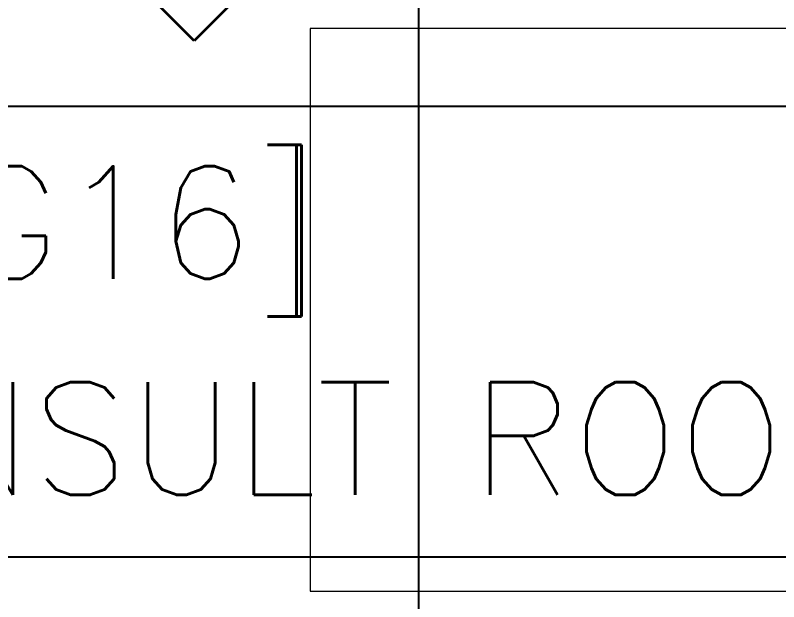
# Model space of a CAD drawing. Header units: inches. Extents: x -12418 to 57169, y -29325 to 19878.
# Drawn here: x 15662 to 16680, y -9660 to -8879 of the extents above; entities that cross this region are included whole.
import ezdxf
from ezdxf.enums import TextEntityAlignment as Align

# ---------------------------------------------------------------- set-up
doc = ezdxf.new("R2010")
doc.units = ezdxf.units.IN
doc.header["$LTSCALE"] = 25
doc.header["$MEASUREMENT"] = 0
doc.layers.get('0').update_dxf_attribs({"color": 8})
for name, color, linetype, lineweight in [('00-Ground Floor$0$72_EGR_BASE_TEXT', 252, 'Continuous', 5), ('00-Ground Floor$0$LOADING', 253, 'Continuous', 5), ('F-ALRM-CLNG', 33, 'Continuous', 35)]:
    doc.layers.add(name, color=color, linetype=linetype, lineweight=lineweight)
doc.layers.add('00-Ground Floor$0$False Ceiling', color=251, linetype='Continuous')
doc.styles.add('00-Ground Floor$0$SIMPLEX', font='SIMPLEX.shx', dxfattribs={"height": 150})
doc.styles.add('DC_Simplex', font='SIMPLEX.shx', dxfattribs={"width": 0.7})

# ---------------------------------------------------------------- blocks, each defined once
blk = doc.blocks.new('00-Ground Floor$0$A$Ce9e1c4c3')
at = {"layer": '00-Ground Floor$0$False Ceiling', "color": 254, "linetype": 'Continuous'}
for p, q in [((-83800, -10267.4), (-83800, -7267.4)), ((-85802.1, -9000), (-82302.3, -9000)), ((-85802.1, -9600), (-82302.3, -9600))]:
    blk.add_line(p, q, dxfattribs=at)
blk = doc.blocks.new('00-Ground Floor')
at = {"layer": '00-Ground Floor$0$LOADING', "elevation": 0}
blk.add_lwpolyline([(17555.3, -9646.1), (17555.3, -8896.1), (16055.3, -8896.1), (16055.3, -9646.1)], close=True, dxfattribs=at)
at = {"layer": '00-Ground Floor$0$False Ceiling', "color": 254}
blk.add_blockref('00-Ground Floor$0$A$Ce9e1c4c3', (100000, 0), dxfattribs=at)
at = {"layer": '00-Ground Floor$0$72_EGR_BASE_TEXT', "char_height": 150, "attachment_point": 2, "style": '00-Ground Floor$0$SIMPLEX'}
for s, insert in [('[OPDG16]', (15577.3, -9079.8, 0)), ('GENERAL CONSULT ROOM (2)', (15767.9, -9367.6))]:
    blk.add_mtext(s, dxfattribs=dict(at, insert=insert))
blk = doc.blocks.new('A$C5CF53093')
blk.add_lwpolyline([(0, -212.1), (-212.1, 0), (0, 212.1), (212.1, 0)], close=True)
blk = doc.blocks.new('*U206')
at = {"xscale": 0.01, "yscale": 0.01, "zscale": 0.01}
blk.add_blockref('A$C5CF53093', (0.007, -0.007), dxfattribs=at)
at = {"color": 6, "style": 'DC_Simplex', "width": 0.7, "flags": 8}
blk.add_attdef('TYPE', text='', height=2, rotation=360, dxfattribs=at).set_placement((0, 0), align=Align.MIDDLE_CENTER)

msp = doc.modelspace()

# ---------------------------------------------------------------- block references
msp.add_blockref('00-Ground Floor', (0, 0))
at = {"layer": 'F-ALRM-CLNG', "xscale": 100, "yscale": 100, "zscale": 100}
msp.add_blockref('*U206', (15900, -8700), dxfattribs=at).add_auto_attribs({'TYPE': 'S'})

doc.saveas('drawing.dxf')
